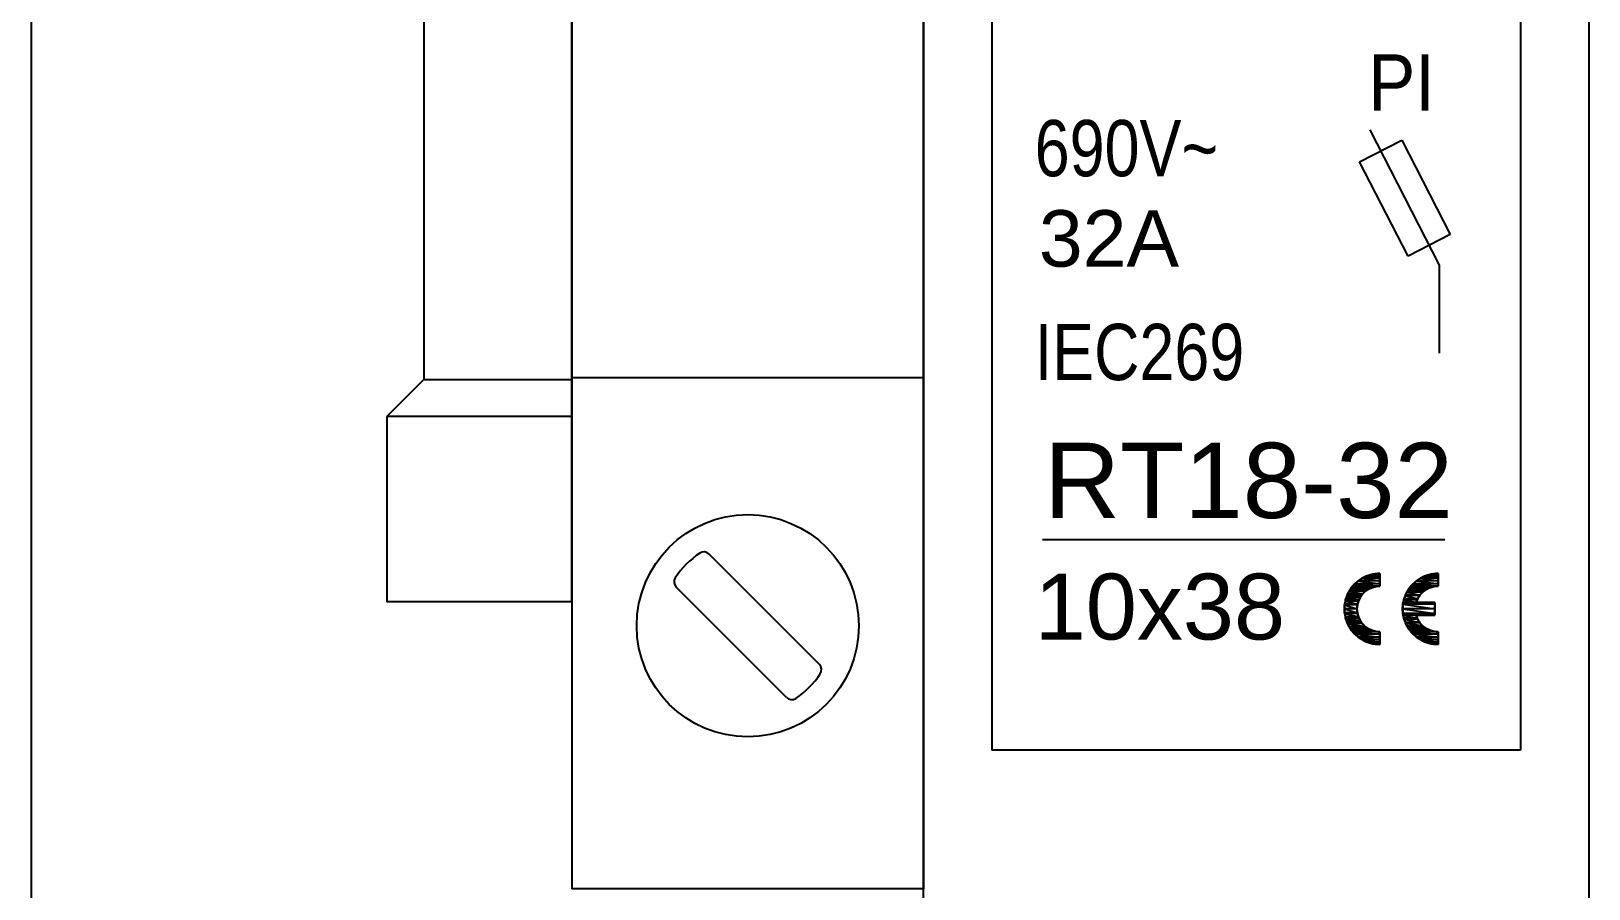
# Model space of a CAD drawing. Header units: millimetres. Extents: x 44190 to 77260, y -67199 to -50358.
# Drawn here: x 58317.72 to 58359.8, y -56371.52 to -56348.37 of the extents above; entities that cross this region are included whole.
import ezdxf

# ---------------------------------------------------------------- set-up
doc = ezdxf.new("R2010")
doc.units = ezdxf.units.MM
doc.header["$LTSCALE"] = 3
doc.layers.add('1', color=3, linetype='Continuous')
doc.layers.add('DUT', color=7, linetype='Continuous')
doc.styles.add('Arial', font='arial.ttf')

# ---------------------------------------------------------------- blocks, each defined once
blk = doc.blocks.new('*U79')
for p, q in [((-26.958, 0), (-26.958, 79.4816)), ((-8.986, 79.4816), (-8.986, 0)), ((-25.1101, 51.8402), (-25.1101, 20.4526)), ((-10.8338, 51.8402), (-10.8338, 20.4526)), ((-14.9022, 37.1903), (-13.0256, 33.5372)), ((-15.1794, 36.3277), (-14.0396, 36.9133)), ((-14.0396, 36.9133), (-12.7311, 34.3662)), ((-13.871, 33.7806), (-15.1794, 36.3277)), ((-12.7311, 34.3662), (-13.871, 33.7806)), ((-13.0256, 33.5372), (-13.0256, 31.1634)), ((-23.7409, 26.1314), (-12.8767, 26.1314)), ((-15.3906, 24.8439), (-15.4275, 24.7926)), ((-15.3507, 24.8925), (-15.3906, 24.8439)), ((-15.3077, 24.938), (-15.3507, 24.8925)), ((-15.2622, 24.9806), (-15.3077, 24.938)), ((-15.2141, 25.0199), (-15.2622, 24.9806)), ((-15.1637, 25.056), (-15.2141, 25.0199)), ((-15.111, 25.0885), (-15.1637, 25.056)), ((-15.0565, 25.1179), (-15.111, 25.0885)), ((-15, 25.1435), (-15.0565, 25.1179)), ((-14.942, 25.1655), (-15, 25.1435)), ((-14.8823, 25.1836), (-14.942, 25.1655)), ((-14.8693, 24.8294), (-14.9057, 24.8129)), ((-14.8215, 25.1981), (-14.8823, 25.1836)), ((-14.8319, 24.8435), (-14.8693, 24.8294)), ((-14.7934, 24.8552), (-14.8319, 24.8435)), ((-14.7594, 25.2084), (-14.8215, 25.1981)), ((-14.7542, 24.8645), (-14.7934, 24.8552)), ((-14.6964, 25.2147), (-14.7594, 25.2084)), ((-14.7143, 24.8712), (-14.7542, 24.8645)), ((-14.6738, 24.8752), (-14.7143, 24.8712)), ((-14.6325, 25.2167), (-14.6964, 25.2147)), ((-14.6325, 24.8765), (-14.6738, 24.8752)), ((-14.6325, 25.2167), (-14.6325, 25.2167)), ((-14.6325, 24.8765), (-14.6325, 24.8765)), ((-13.8171, 24.8439), (-13.8541, 24.7926)), ((-13.7772, 24.8925), (-13.8171, 24.8439)), ((-13.7342, 24.938), (-13.7772, 24.8925)), ((-13.6887, 24.9806), (-13.7342, 24.938)), ((-13.6406, 25.0199), (-13.6887, 24.9806)), ((-13.5902, 25.056), (-13.6406, 25.0199)), ((-13.5375, 25.0885), (-13.5902, 25.056)), ((-13.483, 25.1179), (-13.5375, 25.0885)), ((-13.4265, 25.1435), (-13.483, 25.1179)), ((-13.3685, 25.1655), (-13.4265, 25.1435)), ((-13.3088, 25.1836), (-13.3685, 25.1655)), ((-13.248, 25.1981), (-13.3088, 25.1836)), ((-13.2571, 24.844), (-13.3033, 24.8264)), ((-13.2095, 24.8581), (-13.2571, 24.844)), ((-13.1859, 25.2084), (-13.248, 25.1981)), ((-13.1604, 24.8683), (-13.2095, 24.8581)), ((-13.1229, 25.2147), (-13.1859, 25.2084)), ((-13.1103, 24.8745), (-13.1604, 24.8683)), ((-13.059, 25.2167), (-13.1229, 25.2147)), ((-13.059, 24.8765), (-13.1103, 24.8745)), ((-13.059, 25.2167), (-13.059, 25.2167)), ((-13.059, 24.8765), (-13.059, 24.8765)), ((-15.5715, 24.445), (-15.5814, 24.3836)), ((-15.5574, 24.5056), (-15.5715, 24.445)), ((-15.5395, 24.5656), (-15.5574, 24.5056)), ((-15.5174, 24.6244), (-15.5395, 24.5656)), ((-15.4913, 24.6821), (-15.5174, 24.6244)), ((-15.4611, 24.7383), (-15.4913, 24.6821)), ((-15.4275, 24.7926), (-15.4611, 24.7383)), ((-15.4611, 24.7383), (-15.4611, 24.7383)), ((-15.2286, 24.4183), (-15.2377, 24.3793)), ((-15.217, 24.457), (-15.2286, 24.4183)), ((-15.2028, 24.4949), (-15.217, 24.457)), ((-15.186, 24.5321), (-15.2028, 24.4949)), ((-15.1665, 24.5682), (-15.186, 24.5321)), ((-15.1449, 24.6033), (-15.1665, 24.5682)), ((-15.1665, 24.5682), (-15.1665, 24.5682)), ((-15.1211, 24.6363), (-15.1449, 24.6033)), ((-15.0953, 24.6677), (-15.1211, 24.6363)), ((-15.0676, 24.697), (-15.0953, 24.6677)), ((-15.0384, 24.7244), (-15.0676, 24.697)), ((-15.0073, 24.7497), (-15.0384, 24.7244)), ((-14.9748, 24.773), (-15.0073, 24.7497)), ((-14.9408, 24.7939), (-14.9748, 24.773)), ((-14.9057, 24.8129), (-14.9408, 24.7939)), ((-13.9981, 24.445), (-14.008, 24.3836)), ((-13.984, 24.5056), (-13.9981, 24.445)), ((-13.9661, 24.5656), (-13.984, 24.5056)), ((-13.944, 24.6244), (-13.9661, 24.5656)), ((-13.9179, 24.6821), (-13.944, 24.6244)), ((-13.8877, 24.7383), (-13.9179, 24.6821)), ((-13.8541, 24.7926), (-13.8877, 24.7383)), ((-13.8877, 24.7383), (-13.8877, 24.7383)), ((-13.6357, 24.4786), (-13.6517, 24.4299)), ((-13.6517, 24.4299), (-13.1441, 24.4299)), ((-13.6159, 24.5251), (-13.6357, 24.4786)), ((-13.5926, 24.5695), (-13.6159, 24.5251)), ((-13.5659, 24.6113), (-13.5926, 24.5695)), ((-13.5362, 24.6509), (-13.5659, 24.6113)), ((-13.5035, 24.6876), (-13.5362, 24.6509)), ((-13.4682, 24.7215), (-13.5035, 24.6876)), ((-13.4301, 24.7524), (-13.4682, 24.7215)), ((-13.39, 24.7804), (-13.4301, 24.7524)), ((-13.3476, 24.8051), (-13.39, 24.7804)), ((-13.3033, 24.8264), (-13.3476, 24.8051)), ((-13.1441, 24.4299), (-13.1441, 24.0897)), ((-15.5874, 24.3219), (-15.5893, 24.2599)), ((-15.5893, 24.2599), (-15.5874, 24.1981)), ((-15.5814, 24.3836), (-15.5874, 24.3219)), ((-15.5874, 24.1981), (-15.5814, 24.1363)), ((-15.5814, 24.1363), (-15.5715, 24.0751)), ((-15.5715, 24.0751), (-15.5574, 24.0143)), ((-15.5574, 24.0143), (-15.5395, 23.9545)), ((-15.2479, 24.2999), (-15.2491, 24.26)), ((-15.2491, 24.26), (-15.2479, 24.2202)), ((-15.244, 24.3397), (-15.2479, 24.2999)), ((-15.2479, 24.2202), (-15.244, 24.1804)), ((-15.2377, 24.3793), (-15.244, 24.3397)), ((-15.244, 24.1804), (-15.2377, 24.141)), ((-15.2377, 24.141), (-15.2286, 24.1017)), ((-15.2286, 24.1017), (-15.217, 24.0632)), ((-15.217, 24.0632), (-15.2028, 24.0252)), ((-15.2028, 24.0252), (-15.186, 23.988)), ((-15.186, 23.988), (-15.1665, 23.9516)), ((-14.014, 24.3219), (-14.0159, 24.2599)), ((-14.0159, 24.2599), (-14.014, 24.1981)), ((-14.008, 24.3836), (-14.014, 24.3219)), ((-14.014, 24.1981), (-14.008, 24.1363)), ((-14.008, 24.1363), (-13.9981, 24.0751)), ((-13.9981, 24.0751), (-13.984, 24.0143)), ((-13.984, 24.0143), (-13.9661, 23.9545)), ((-13.6517, 24.0897), (-13.1441, 24.0897)), ((-13.6517, 24.0897), (-13.6517, 24.0897)), ((-13.6517, 24.0897), (-13.6357, 24.0413)), ((-13.6357, 24.0413), (-13.6159, 23.9948)), ((-13.6159, 23.9948), (-13.5926, 23.9506)), ((-15.5395, 23.9545), (-15.5174, 23.8955)), ((-15.5174, 23.8955), (-15.4913, 23.8379)), ((-15.4913, 23.8379), (-15.4611, 23.7814)), ((-15.4611, 23.7814), (-15.4611, 23.7814)), ((-15.4611, 23.7814), (-15.4275, 23.7273)), ((-15.4275, 23.7273), (-15.3906, 23.6759)), ((-15.3906, 23.6759), (-15.3507, 23.6274)), ((-15.3507, 23.6274), (-15.3077, 23.5818)), ((-15.3077, 23.5818), (-15.2622, 23.5395)), ((-15.1665, 23.9516), (-15.1665, 23.9516)), ((-15.1665, 23.9516), (-15.1449, 23.9168)), ((-15.1449, 23.9168), (-15.1211, 23.8837)), ((-15.1211, 23.8837), (-15.0953, 23.8525)), ((-15.0953, 23.8525), (-15.0676, 23.823)), ((-15.0676, 23.823), (-15.0384, 23.7957)), ((-15.0384, 23.7957), (-15.0073, 23.7703)), ((-15.0073, 23.7703), (-14.9748, 23.747)), ((-14.9748, 23.747), (-14.9408, 23.7259)), ((-14.9408, 23.7259), (-14.9057, 23.7071)), ((-14.9057, 23.7071), (-14.8693, 23.6906)), ((-14.8693, 23.6906), (-14.8319, 23.6765)), ((-14.8319, 23.6765), (-14.7934, 23.6646)), ((-14.7934, 23.6646), (-14.7542, 23.6555)), ((-14.7542, 23.6555), (-14.7143, 23.6487)), ((-14.7143, 23.6487), (-14.6738, 23.6447)), ((-14.6738, 23.6447), (-14.6325, 23.6432)), ((-13.9661, 23.9545), (-13.944, 23.8955)), ((-13.944, 23.8955), (-13.9179, 23.8379)), ((-13.9179, 23.8379), (-13.8877, 23.7814)), ((-13.8877, 23.7814), (-13.8877, 23.7814)), ((-13.8877, 23.7814), (-13.8541, 23.7273)), ((-13.8541, 23.7273), (-13.8171, 23.6759)), ((-13.8171, 23.6759), (-13.7772, 23.6274)), ((-13.7772, 23.6274), (-13.7342, 23.5818)), ((-13.7342, 23.5818), (-13.6887, 23.5395)), ((-13.5926, 23.9506), (-13.5659, 23.9086)), ((-13.5659, 23.9086), (-13.5362, 23.8693)), ((-13.5362, 23.8693), (-13.5035, 23.8324)), ((-13.5035, 23.8324), (-13.4682, 23.7985)), ((-13.4682, 23.7985), (-13.4301, 23.7674)), ((-13.4301, 23.7674), (-13.39, 23.7396)), ((-13.39, 23.7396), (-13.3476, 23.7149)), ((-13.3476, 23.7149), (-13.3033, 23.6937)), ((-13.3033, 23.6937), (-13.2571, 23.6759)), ((-13.2571, 23.6759), (-13.2095, 23.6619)), ((-13.2095, 23.6619), (-13.1604, 23.6516)), ((-13.1604, 23.6516), (-13.1103, 23.6454)), ((-13.1103, 23.6454), (-13.059, 23.6432)), ((-15.2622, 23.5395), (-15.2141, 23.5001)), ((-15.2141, 23.5001), (-15.1637, 23.464)), ((-15.1637, 23.464), (-15.111, 23.4312)), ((-15.111, 23.4312), (-15.0565, 23.4021)), ((-15.0565, 23.4021), (-15, 23.3764)), ((-15, 23.3764), (-14.942, 23.3545)), ((-14.942, 23.3545), (-14.8823, 23.3362)), ((-14.8823, 23.3362), (-14.8215, 23.3219)), ((-14.8215, 23.3219), (-14.7594, 23.3115)), ((-14.7594, 23.3115), (-14.6964, 23.3052)), ((-14.6964, 23.3052), (-14.6325, 23.303)), ((-13.6887, 23.5395), (-13.6406, 23.5001)), ((-13.6406, 23.5001), (-13.5902, 23.464)), ((-13.5902, 23.464), (-13.5375, 23.4312)), ((-13.5375, 23.4312), (-13.483, 23.4021)), ((-13.483, 23.4021), (-13.4265, 23.3764)), ((-13.4265, 23.3764), (-13.3685, 23.3545)), ((-13.3685, 23.3545), (-13.3088, 23.3362)), ((-13.3088, 23.3362), (-13.248, 23.3219)), ((-13.248, 23.3219), (-13.1859, 23.3115)), ((-13.1859, 23.3115), (-13.1229, 23.3052)), ((-13.1229, 23.3052), (-13.059, 23.303)), ((-10.8338, 20.4526), (-25.1101, 20.4526))]:
    blk.add_line(p, q)
at = {"color": 251}
for p, q in [((-15.4239, 24.7939), (-15.3936, 24.8393)), ((-15.3936, 24.8393), (-15.4239, 24.7939)), ((-15.3936, 24.8393), (-15.3916, 24.8423)), ((-15.3916, 24.8423), (-15.3936, 24.8393)), ((-14.8434, 24.8393), (-15.3936, 24.8393)), ((-15.3936, 24.8393), (-14.9408, 24.7939)), ((-15.3936, 24.8393), (-14.9408, 24.7939)), ((-14.8434, 24.8393), (-15.3936, 24.8393)), ((-15.3916, 24.8423), (-15.3698, 24.8671)), ((-15.3698, 24.8671), (-15.3916, 24.8423)), ((-14.832, 24.8423), (-15.3916, 24.8423)), ((-15.3916, 24.8423), (-14.8434, 24.8393)), ((-15.3916, 24.8423), (-14.8434, 24.8393)), ((-14.832, 24.8423), (-15.3916, 24.8423)), ((-15.3698, 24.8671), (-15.3616, 24.8765)), ((-15.3616, 24.8765), (-15.3698, 24.8671)), ((-14.7395, 24.8671), (-15.3698, 24.8671)), ((-15.3698, 24.8671), (-14.832, 24.8423)), ((-15.3698, 24.8671), (-14.832, 24.8423)), ((-14.7395, 24.8671), (-15.3698, 24.8671)), ((-15.3616, 24.8765), (-15.309, 24.9364)), ((-15.309, 24.9364), (-15.3616, 24.8765)), ((-14.6325, 24.8765), (-15.3616, 24.8765)), ((-15.3616, 24.8765), (-14.7395, 24.8671)), ((-15.3616, 24.8765), (-14.7395, 24.8671)), ((-14.6325, 24.8765), (-15.3616, 24.8765)), ((-15.309, 24.9364), (-15.2149, 25.0189)), ((-15.2149, 25.0189), (-15.309, 24.9364)), ((-14.6325, 24.9364), (-15.309, 24.9364)), ((-15.309, 24.9364), (-14.6325, 24.8765)), ((-15.309, 24.9364), (-14.6325, 24.8765)), ((-14.6325, 24.9364), (-15.309, 24.9364)), ((-15.2149, 25.0189), (-15.1109, 25.0885)), ((-15.1109, 25.0885), (-15.2149, 25.0189)), ((-14.6325, 25.0189), (-15.2149, 25.0189)), ((-15.2149, 25.0189), (-14.6325, 24.9364)), ((-15.2149, 25.0189), (-14.6325, 24.9364)), ((-14.6325, 25.0189), (-15.2149, 25.0189)), ((-15.1109, 25.0885), (-14.9986, 25.1438)), ((-14.9986, 25.1438), (-15.1109, 25.0885)), ((-14.6325, 25.0885), (-15.1109, 25.0885)), ((-15.1109, 25.0885), (-14.6325, 25.0189)), ((-15.1109, 25.0885), (-14.6325, 25.0189)), ((-14.6325, 25.0885), (-15.1109, 25.0885)), ((-14.9986, 25.1438), (-14.8801, 25.1841)), ((-14.8801, 25.1841), (-14.9986, 25.1438)), ((-14.6325, 25.1438), (-14.9986, 25.1438)), ((-14.9986, 25.1438), (-14.6325, 25.0885)), ((-14.9986, 25.1438), (-14.6325, 25.0885)), ((-14.6325, 25.1438), (-14.9986, 25.1438)), ((-14.9408, 24.7939), (-14.8434, 24.8393)), ((-14.8434, 24.8393), (-14.9408, 24.7939)), ((-14.8801, 25.1841), (-14.7574, 25.2085)), ((-14.7574, 25.2085), (-14.8801, 25.1841)), ((-14.6325, 25.1841), (-14.8801, 25.1841)), ((-14.8801, 25.1841), (-14.6325, 25.1438)), ((-14.8801, 25.1841), (-14.6325, 25.1438)), ((-14.6325, 25.1841), (-14.8801, 25.1841)), ((-14.8434, 24.8393), (-14.832, 24.8423)), ((-14.832, 24.8423), (-14.8434, 24.8393)), ((-14.832, 24.8423), (-14.7395, 24.8671)), ((-14.7395, 24.8671), (-14.832, 24.8423)), ((-14.7574, 25.2085), (-14.6325, 25.2167)), ((-14.6325, 25.2167), (-14.7574, 25.2085)), ((-14.6325, 25.2085), (-14.7574, 25.2085)), ((-14.7574, 25.2085), (-14.6325, 25.1841)), ((-14.7574, 25.2085), (-14.6325, 25.1841)), ((-14.6325, 25.2085), (-14.7574, 25.2085)), ((-14.7395, 24.8671), (-14.6325, 24.8765)), ((-14.6325, 24.8765), (-14.7395, 24.8671)), ((-14.6325, 25.2167), (-14.6325, 25.2085)), ((-14.6325, 25.2085), (-14.6325, 25.2167)), ((-14.6325, 25.1841), (-14.6325, 25.2085)), ((-14.6325, 25.2085), (-14.6325, 25.1841)), ((-14.6325, 25.1438), (-14.6325, 25.1841)), ((-14.6325, 25.1841), (-14.6325, 25.1438)), ((-14.6325, 25.0885), (-14.6325, 25.1438)), ((-14.6325, 25.1438), (-14.6325, 25.0885)), ((-14.6325, 25.0189), (-14.6325, 25.0885)), ((-14.6325, 25.0885), (-14.6325, 25.0189)), ((-14.6325, 24.9364), (-14.6325, 25.0189)), ((-14.6325, 25.0189), (-14.6325, 24.9364)), ((-14.6325, 24.8765), (-14.6325, 24.9364)), ((-14.6325, 24.9364), (-14.6325, 24.8765)), ((-13.8568, 24.7844), (-13.823, 24.835)), ((-13.823, 24.835), (-13.8568, 24.7844)), ((-13.823, 24.835), (-13.8181, 24.8423)), ((-13.8181, 24.8423), (-13.823, 24.835)), ((-13.2814, 24.835), (-13.823, 24.835)), ((-13.823, 24.835), (-13.3831, 24.7844)), ((-13.823, 24.835), (-13.3831, 24.7844)), ((-13.2814, 24.835), (-13.823, 24.835)), ((-13.8181, 24.8423), (-13.7974, 24.866)), ((-13.7974, 24.866), (-13.8181, 24.8423)), ((-13.2555, 24.8423), (-13.8181, 24.8423)), ((-13.8181, 24.8423), (-13.2814, 24.835)), ((-13.8181, 24.8423), (-13.2814, 24.835)), ((-13.2555, 24.8423), (-13.8181, 24.8423)), ((-13.7974, 24.866), (-13.7882, 24.8765)), ((-13.7882, 24.8765), (-13.7974, 24.866)), ((-13.1721, 24.866), (-13.7974, 24.866)), ((-13.7974, 24.866), (-13.2555, 24.8423)), ((-13.7974, 24.866), (-13.2555, 24.8423)), ((-13.1721, 24.866), (-13.7974, 24.866)), ((-13.7882, 24.8765), (-13.7356, 24.9364)), ((-13.7356, 24.9364), (-13.7882, 24.8765)), ((-13.059, 24.8765), (-13.7882, 24.8765)), ((-13.7882, 24.8765), (-13.1721, 24.866)), ((-13.7882, 24.8765), (-13.1721, 24.866)), ((-13.059, 24.8765), (-13.7882, 24.8765)), ((-13.7356, 24.9364), (-13.6415, 25.0189)), ((-13.6415, 25.0189), (-13.7356, 24.9364)), ((-13.059, 24.9364), (-13.7356, 24.9364)), ((-13.7356, 24.9364), (-13.059, 24.8765)), ((-13.7356, 24.9364), (-13.059, 24.8765)), ((-13.059, 24.9364), (-13.7356, 24.9364)), ((-13.6415, 25.0189), (-13.5375, 25.0885)), ((-13.5375, 25.0885), (-13.6415, 25.0189)), ((-13.059, 25.0189), (-13.6415, 25.0189)), ((-13.6415, 25.0189), (-13.059, 24.9364)), ((-13.6415, 25.0189), (-13.059, 24.9364)), ((-13.059, 25.0189), (-13.6415, 25.0189)), ((-13.5375, 25.0885), (-13.4252, 25.1438)), ((-13.4252, 25.1438), (-13.5375, 25.0885)), ((-13.059, 25.0885), (-13.5375, 25.0885)), ((-13.5375, 25.0885), (-13.059, 25.0189)), ((-13.5375, 25.0885), (-13.059, 25.0189)), ((-13.059, 25.0885), (-13.5375, 25.0885)), ((-13.4252, 25.1438), (-13.3067, 25.1841)), ((-13.3067, 25.1841), (-13.4252, 25.1438)), ((-13.059, 25.1438), (-13.4252, 25.1438)), ((-13.4252, 25.1438), (-13.059, 25.0885)), ((-13.4252, 25.1438), (-13.059, 25.0885)), ((-13.059, 25.1438), (-13.4252, 25.1438)), ((-13.3831, 24.7844), (-13.2814, 24.835)), ((-13.2814, 24.835), (-13.3831, 24.7844)), ((-13.3067, 25.1841), (-13.1839, 25.2085)), ((-13.1839, 25.2085), (-13.3067, 25.1841)), ((-13.059, 25.1841), (-13.3067, 25.1841)), ((-13.3067, 25.1841), (-13.059, 25.1438)), ((-13.3067, 25.1841), (-13.059, 25.1438)), ((-13.059, 25.1841), (-13.3067, 25.1841)), ((-13.2814, 24.835), (-13.2555, 24.8423)), ((-13.2555, 24.8423), (-13.2814, 24.835)), ((-13.2555, 24.8423), (-13.1721, 24.866)), ((-13.1721, 24.866), (-13.2555, 24.8423)), ((-13.1839, 25.2085), (-13.059, 25.2167)), ((-13.059, 25.2167), (-13.1839, 25.2085)), ((-13.059, 25.2085), (-13.1839, 25.2085)), ((-13.1839, 25.2085), (-13.059, 25.1841)), ((-13.1839, 25.2085), (-13.059, 25.1841)), ((-13.059, 25.2085), (-13.1839, 25.2085)), ((-13.1721, 24.866), (-13.059, 24.8765)), ((-13.059, 24.8765), (-13.1721, 24.866)), ((-13.059, 25.2167), (-13.059, 25.2085)), ((-13.059, 25.2085), (-13.059, 25.2167)), ((-13.059, 25.1841), (-13.059, 25.2085)), ((-13.059, 25.2085), (-13.059, 25.1841)), ((-13.059, 25.1438), (-13.059, 25.1841)), ((-13.059, 25.1841), (-13.059, 25.1438)), ((-13.059, 25.0885), (-13.059, 25.1438)), ((-13.059, 25.1438), (-13.059, 25.0885)), ((-13.059, 25.0189), (-13.059, 25.0885)), ((-13.059, 25.0885), (-13.059, 25.0189)), ((-13.059, 24.9364), (-13.059, 25.0189)), ((-13.059, 25.0189), (-13.059, 24.9364)), ((-13.059, 24.8765), (-13.059, 24.9364)), ((-13.059, 24.9364), (-13.059, 24.8765)), ((-15.5811, 24.3847), (-15.564, 24.4707)), ((-15.564, 24.4707), (-15.5811, 24.3847)), ((-15.564, 24.4707), (-15.5567, 24.5075)), ((-15.5567, 24.5075), (-15.564, 24.4707)), ((-15.2119, 24.4707), (-15.564, 24.4707)), ((-15.564, 24.4707), (-15.235, 24.3847)), ((-15.564, 24.4707), (-15.235, 24.3847)), ((-15.2119, 24.4707), (-15.564, 24.4707)), ((-15.5567, 24.5075), (-15.5361, 24.5682)), ((-15.5361, 24.5682), (-15.5567, 24.5075)), ((-15.1948, 24.5075), (-15.5567, 24.5075)), ((-15.5567, 24.5075), (-15.2119, 24.4707)), ((-15.5567, 24.5075), (-15.2119, 24.4707)), ((-15.1948, 24.5075), (-15.5567, 24.5075)), ((-15.5361, 24.5682), (-15.5164, 24.626)), ((-15.5164, 24.626), (-15.5361, 24.5682)), ((-15.1665, 24.5682), (-15.5361, 24.5682)), ((-15.5361, 24.5682), (-15.1948, 24.5075)), ((-15.5361, 24.5682), (-15.1948, 24.5075)), ((-15.1665, 24.5682), (-15.5361, 24.5682)), ((-15.5164, 24.626), (-15.5015, 24.6562)), ((-15.5015, 24.6562), (-15.5164, 24.626)), ((-15.126, 24.626), (-15.5164, 24.626)), ((-15.5164, 24.626), (-15.1665, 24.5682)), ((-15.5164, 24.626), (-15.1665, 24.5682)), ((-15.126, 24.626), (-15.5164, 24.626)), ((-15.5015, 24.6562), (-15.4641, 24.7322)), ((-15.4641, 24.7322), (-15.5015, 24.6562)), ((-15.1048, 24.6562), (-15.5015, 24.6562)), ((-15.5015, 24.6562), (-15.126, 24.626)), ((-15.5015, 24.6562), (-15.126, 24.626)), ((-15.1048, 24.6562), (-15.5015, 24.6562)), ((-15.4641, 24.7322), (-15.4611, 24.7383)), ((-15.4611, 24.7383), (-15.4641, 24.7322)), ((-15.0288, 24.7322), (-15.4641, 24.7322)), ((-15.4641, 24.7322), (-15.1048, 24.6562)), ((-15.4641, 24.7322), (-15.1048, 24.6562)), ((-15.0288, 24.7322), (-15.4641, 24.7322)), ((-15.4611, 24.7383), (-15.4239, 24.7939)), ((-15.4239, 24.7939), (-15.4611, 24.7383)), ((-15.0202, 24.7383), (-15.4611, 24.7383)), ((-15.4611, 24.7383), (-15.0288, 24.7322)), ((-15.4611, 24.7383), (-15.0288, 24.7322)), ((-15.0202, 24.7383), (-15.4611, 24.7383)), ((-14.9408, 24.7939), (-15.4239, 24.7939)), ((-15.4239, 24.7939), (-15.0202, 24.7383)), ((-15.4239, 24.7939), (-15.0202, 24.7383)), ((-14.9408, 24.7939), (-15.4239, 24.7939)), ((-15.235, 24.3847), (-15.2119, 24.4707)), ((-15.2119, 24.4707), (-15.235, 24.3847)), ((-15.2119, 24.4707), (-15.1948, 24.5075)), ((-15.1948, 24.5075), (-15.2119, 24.4707)), ((-15.1948, 24.5075), (-15.1665, 24.5682)), ((-15.1665, 24.5682), (-15.1948, 24.5075)), ((-15.1665, 24.5682), (-15.126, 24.626)), ((-15.126, 24.626), (-15.1665, 24.5682)), ((-15.126, 24.626), (-15.1048, 24.6562)), ((-15.1048, 24.6562), (-15.126, 24.626)), ((-15.1048, 24.6562), (-15.0288, 24.7322)), ((-15.0288, 24.7322), (-15.1048, 24.6562)), ((-15.0288, 24.7322), (-15.0202, 24.7383)), ((-15.0202, 24.7383), (-15.0288, 24.7322)), ((-15.0202, 24.7383), (-14.9408, 24.7939)), ((-14.9408, 24.7939), (-15.0202, 24.7383)), ((-14.0077, 24.3847), (-13.9987, 24.4299)), ((-13.9987, 24.4299), (-14.0077, 24.3847)), ((-13.9987, 24.4299), (-13.9832, 24.5075)), ((-13.9832, 24.5075), (-13.9987, 24.4299)), ((-13.6517, 24.4299), (-13.9987, 24.4299)), ((-13.9987, 24.4299), (-13.1441, 24.3847)), ((-13.9987, 24.4299), (-13.1441, 24.3847)), ((-13.1441, 24.4299), (-13.9987, 24.4299)), ((-13.9832, 24.5075), (-13.9736, 24.5358)), ((-13.9736, 24.5358), (-13.9832, 24.5075)), ((-13.6215, 24.5075), (-13.9832, 24.5075)), ((-13.9832, 24.5075), (-13.6517, 24.4299)), ((-13.9832, 24.5075), (-13.6517, 24.4299)), ((-13.6215, 24.5075), (-13.9832, 24.5075)), ((-13.9736, 24.5358), (-13.943, 24.626)), ((-13.943, 24.626), (-13.9736, 24.5358)), ((-13.6105, 24.5358), (-13.9736, 24.5358)), ((-13.9736, 24.5358), (-13.6215, 24.5075)), ((-13.9736, 24.5358), (-13.6215, 24.5075)), ((-13.6105, 24.5358), (-13.9736, 24.5358)), ((-13.943, 24.626), (-13.9399, 24.6323)), ((-13.9399, 24.6323), (-13.943, 24.626)), ((-13.5544, 24.626), (-13.943, 24.626)), ((-13.943, 24.626), (-13.6105, 24.5358)), ((-13.943, 24.626), (-13.6105, 24.5358)), ((-13.5544, 24.626), (-13.943, 24.626)), ((-13.9399, 24.6323), (-13.8986, 24.7161)), ((-13.8986, 24.7161), (-13.9399, 24.6323)), ((-13.5505, 24.6323), (-13.9399, 24.6323)), ((-13.9399, 24.6323), (-13.5544, 24.626)), ((-13.9399, 24.6323), (-13.5544, 24.626)), ((-13.5505, 24.6323), (-13.9399, 24.6323)), ((-13.8986, 24.7161), (-13.8877, 24.7383)), ((-13.8877, 24.7383), (-13.8986, 24.7161)), ((-13.4738, 24.7161), (-13.8986, 24.7161)), ((-13.8986, 24.7161), (-13.5505, 24.6323)), ((-13.8986, 24.7161), (-13.5505, 24.6323)), ((-13.4738, 24.7161), (-13.8986, 24.7161)), ((-13.8877, 24.7383), (-13.8568, 24.7844)), ((-13.8568, 24.7844), (-13.8877, 24.7383)), ((-13.4444, 24.7383), (-13.8877, 24.7383)), ((-13.8877, 24.7383), (-13.4738, 24.7161)), ((-13.8877, 24.7383), (-13.4738, 24.7161)), ((-13.4444, 24.7383), (-13.8877, 24.7383)), ((-13.3831, 24.7844), (-13.8568, 24.7844)), ((-13.8568, 24.7844), (-13.4444, 24.7383)), ((-13.8568, 24.7844), (-13.4444, 24.7383)), ((-13.3831, 24.7844), (-13.8568, 24.7844)), ((-13.6517, 24.4299), (-13.6215, 24.5075)), ((-13.6215, 24.5075), (-13.6517, 24.4299)), ((-13.6517, 24.4299), (-13.1441, 24.4299)), ((-13.6517, 24.4299), (-13.6517, 24.4299)), ((-13.6517, 24.4299), (-13.1441, 24.4299)), ((-13.6215, 24.5075), (-13.6105, 24.5358)), ((-13.6105, 24.5358), (-13.6215, 24.5075)), ((-13.6105, 24.5358), (-13.5544, 24.626)), ((-13.5544, 24.626), (-13.6105, 24.5358)), ((-13.5544, 24.626), (-13.5505, 24.6323)), ((-13.5505, 24.6323), (-13.5544, 24.626)), ((-13.5505, 24.6323), (-13.4738, 24.7161)), ((-13.4738, 24.7161), (-13.5505, 24.6323)), ((-13.4738, 24.7161), (-13.4444, 24.7383)), ((-13.4444, 24.7383), (-13.4738, 24.7161)), ((-13.4444, 24.7383), (-13.3831, 24.7844)), ((-13.3831, 24.7844), (-13.4444, 24.7383)), ((-13.1441, 24.3847), (-13.1441, 24.4299)), ((-13.1441, 24.4299), (-13.1441, 24.3847)), ((-15.5893, 24.2599), (-15.5823, 24.3669)), ((-15.5823, 24.3669), (-15.5893, 24.2599)), ((-15.2491, 24.2599), (-15.5893, 24.2599)), ((-15.5893, 24.2599), (-15.2397, 24.1528)), ((-15.5823, 24.1528), (-15.5893, 24.2599)), ((-15.5893, 24.2599), (-15.2397, 24.1528)), ((-15.2491, 24.2599), (-15.5893, 24.2599)), ((-15.5893, 24.2599), (-15.5823, 24.1528)), ((-15.5823, 24.3669), (-15.5811, 24.3847)), ((-15.5811, 24.3847), (-15.5823, 24.3669)), ((-15.2397, 24.3669), (-15.5823, 24.3669)), ((-15.5823, 24.3669), (-15.2491, 24.2599)), ((-15.5823, 24.3669), (-15.2491, 24.2599)), ((-15.2397, 24.3669), (-15.5823, 24.3669)), ((-15.2397, 24.1528), (-15.5823, 24.1528)), ((-15.5823, 24.1528), (-15.235, 24.135)), ((-15.5811, 24.135), (-15.5823, 24.1528)), ((-15.5823, 24.1528), (-15.235, 24.135)), ((-15.2397, 24.1528), (-15.5823, 24.1528)), ((-15.5823, 24.1528), (-15.5811, 24.135)), ((-15.235, 24.3847), (-15.5811, 24.3847)), ((-15.5811, 24.3847), (-15.2397, 24.3669)), ((-15.5811, 24.3847), (-15.2397, 24.3669)), ((-15.235, 24.3847), (-15.5811, 24.3847)), ((-15.235, 24.135), (-15.5811, 24.135)), ((-15.5811, 24.135), (-15.2119, 24.049)), ((-15.564, 24.049), (-15.5811, 24.135)), ((-15.5811, 24.135), (-15.2119, 24.049)), ((-15.235, 24.135), (-15.5811, 24.135)), ((-15.5811, 24.135), (-15.564, 24.049)), ((-15.2119, 24.049), (-15.564, 24.049)), ((-15.564, 24.049), (-15.1948, 24.0122)), ((-15.5567, 24.0122), (-15.564, 24.049)), ((-15.564, 24.049), (-15.1948, 24.0122)), ((-15.2119, 24.049), (-15.564, 24.049)), ((-15.564, 24.049), (-15.5567, 24.0122)), ((-15.1948, 24.0122), (-15.5567, 24.0122)), ((-15.5567, 24.0122), (-15.1665, 23.9516)), ((-15.5361, 23.9516), (-15.5567, 24.0122)), ((-15.5567, 24.0122), (-15.1665, 23.9516)), ((-15.1948, 24.0122), (-15.5567, 24.0122)), ((-15.5567, 24.0122), (-15.5361, 23.9516)), ((-15.2491, 24.2599), (-15.2397, 24.3669)), ((-15.2397, 24.3669), (-15.2491, 24.2599)), ((-15.2397, 24.1528), (-15.2491, 24.2599)), ((-15.2491, 24.2599), (-15.2397, 24.1528)), ((-15.2397, 24.3669), (-15.235, 24.3847)), ((-15.235, 24.3847), (-15.2397, 24.3669)), ((-15.235, 24.135), (-15.2397, 24.1528)), ((-15.2397, 24.1528), (-15.235, 24.135)), ((-15.2119, 24.049), (-15.235, 24.135)), ((-15.235, 24.135), (-15.2119, 24.049)), ((-15.1948, 24.0122), (-15.2119, 24.049)), ((-15.2119, 24.049), (-15.1948, 24.0122)), ((-15.1665, 23.9516), (-15.1948, 24.0122)), ((-15.1948, 24.0122), (-15.1665, 23.9516)), ((-14.0158, 24.2599), (-14.0077, 24.3847)), ((-14.0077, 24.3847), (-14.0158, 24.2599)), ((-13.1441, 24.2599), (-14.0158, 24.2599)), ((-14.0158, 24.2599), (-13.1441, 24.135)), ((-14.0077, 24.135), (-14.0158, 24.2599)), ((-14.0158, 24.2599), (-13.1441, 24.135)), ((-13.1441, 24.2599), (-14.0158, 24.2599)), ((-14.0158, 24.2599), (-14.0077, 24.135)), ((-13.1441, 24.3847), (-14.0077, 24.3847)), ((-14.0077, 24.3847), (-13.1441, 24.2599)), ((-14.0077, 24.3847), (-13.1441, 24.2599)), ((-13.1441, 24.3847), (-14.0077, 24.3847)), ((-13.1441, 24.135), (-14.0077, 24.135)), ((-14.0077, 24.135), (-13.1441, 24.0897)), ((-13.9987, 24.0897), (-14.0077, 24.135)), ((-14.0077, 24.135), (-13.1441, 24.0897)), ((-13.1441, 24.135), (-14.0077, 24.135)), ((-14.0077, 24.135), (-13.9987, 24.0897)), ((-13.1441, 24.0897), (-13.9987, 24.0897)), ((-13.9987, 24.0897), (-13.6215, 24.0122)), ((-13.9832, 24.0122), (-13.9987, 24.0897)), ((-13.9987, 24.0897), (-13.6215, 24.0122)), ((-13.6517, 24.0897), (-13.9987, 24.0897)), ((-13.9987, 24.0897), (-13.9832, 24.0122)), ((-13.6215, 24.0122), (-13.9832, 24.0122)), ((-13.9832, 24.0122), (-13.6105, 23.9839)), ((-13.9736, 23.9839), (-13.9832, 24.0122)), ((-13.9832, 24.0122), (-13.6105, 23.9839)), ((-13.6215, 24.0122), (-13.9832, 24.0122)), ((-13.9832, 24.0122), (-13.9736, 23.9839)), ((-13.6517, 24.0897), (-13.1441, 24.0897)), ((-13.6517, 24.0897), (-13.6517, 24.0897)), ((-13.6215, 24.0122), (-13.6517, 24.0897)), ((-13.6517, 24.0897), (-13.1441, 24.0897)), ((-13.6517, 24.0897), (-13.6215, 24.0122)), ((-13.6105, 23.9839), (-13.6215, 24.0122)), ((-13.6215, 24.0122), (-13.6105, 23.9839)), ((-13.1441, 24.2599), (-13.1441, 24.3847)), ((-13.1441, 24.3847), (-13.1441, 24.2599)), ((-13.1441, 24.135), (-13.1441, 24.2599)), ((-13.1441, 24.2599), (-13.1441, 24.135)), ((-13.1441, 24.0897), (-13.1441, 24.135)), ((-13.1441, 24.135), (-13.1441, 24.0897)), ((-15.1665, 23.9516), (-15.5361, 23.9516)), ((-15.5361, 23.9516), (-15.126, 23.8937)), ((-15.5164, 23.8937), (-15.5361, 23.9516)), ((-15.5361, 23.9516), (-15.126, 23.8937)), ((-15.1665, 23.9516), (-15.5361, 23.9516)), ((-15.5361, 23.9516), (-15.5164, 23.8937)), ((-15.126, 23.8937), (-15.5164, 23.8937)), ((-15.5164, 23.8937), (-15.1048, 23.8635)), ((-15.5015, 23.8635), (-15.5164, 23.8937)), ((-15.5164, 23.8937), (-15.1048, 23.8635)), ((-15.126, 23.8937), (-15.5164, 23.8937)), ((-15.5164, 23.8937), (-15.5015, 23.8635)), ((-15.1048, 23.8635), (-15.5015, 23.8635)), ((-15.5015, 23.8635), (-15.0288, 23.7875)), ((-15.4641, 23.7875), (-15.5015, 23.8635)), ((-15.5015, 23.8635), (-15.0288, 23.7875)), ((-15.1048, 23.8635), (-15.5015, 23.8635)), ((-15.5015, 23.8635), (-15.4641, 23.7875)), ((-15.0288, 23.7875), (-15.4641, 23.7875)), ((-15.4641, 23.7875), (-15.0202, 23.7814)), ((-15.4611, 23.7814), (-15.4641, 23.7875)), ((-15.4641, 23.7875), (-15.0202, 23.7814)), ((-15.0288, 23.7875), (-15.4641, 23.7875)), ((-15.4641, 23.7875), (-15.4611, 23.7814)), ((-15.0202, 23.7814), (-15.4611, 23.7814)), ((-15.4611, 23.7814), (-14.9408, 23.7259)), ((-15.4239, 23.7259), (-15.4611, 23.7814)), ((-15.4611, 23.7814), (-14.9408, 23.7259)), ((-15.0202, 23.7814), (-15.4611, 23.7814)), ((-15.4611, 23.7814), (-15.4239, 23.7259)), ((-14.9408, 23.7259), (-15.4239, 23.7259)), ((-15.4239, 23.7259), (-14.8434, 23.6804)), ((-15.3936, 23.6804), (-15.4239, 23.7259)), ((-15.4239, 23.7259), (-14.8434, 23.6804)), ((-14.9408, 23.7259), (-15.4239, 23.7259)), ((-15.4239, 23.7259), (-15.3936, 23.6804)), ((-14.8434, 23.6804), (-15.3936, 23.6804)), ((-15.3936, 23.6804), (-14.832, 23.6774)), ((-15.3916, 23.6774), (-15.3936, 23.6804)), ((-15.3936, 23.6804), (-14.832, 23.6774)), ((-14.8434, 23.6804), (-15.3936, 23.6804)), ((-15.3936, 23.6804), (-15.3916, 23.6774)), ((-14.832, 23.6774), (-15.3916, 23.6774)), ((-15.3916, 23.6774), (-14.7395, 23.6526)), ((-15.3698, 23.6526), (-15.3916, 23.6774)), ((-15.3916, 23.6774), (-14.7395, 23.6526)), ((-14.832, 23.6774), (-15.3916, 23.6774)), ((-15.3916, 23.6774), (-15.3698, 23.6526)), ((-14.7395, 23.6526), (-15.3698, 23.6526)), ((-15.3698, 23.6526), (-14.6325, 23.6432)), ((-15.3616, 23.6432), (-15.3698, 23.6526)), ((-15.3698, 23.6526), (-14.6325, 23.6432)), ((-14.7395, 23.6526), (-15.3698, 23.6526)), ((-15.3698, 23.6526), (-15.3616, 23.6432)), ((-14.6325, 23.6432), (-15.3616, 23.6432)), ((-15.3616, 23.6432), (-14.6325, 23.5833)), ((-15.309, 23.5833), (-15.3616, 23.6432)), ((-15.3616, 23.6432), (-14.6325, 23.5833)), ((-14.6325, 23.6432), (-15.3616, 23.6432)), ((-15.3616, 23.6432), (-15.309, 23.5833)), ((-14.6325, 23.5833), (-15.309, 23.5833)), ((-15.309, 23.5833), (-14.6325, 23.5008)), ((-15.2149, 23.5008), (-15.309, 23.5833)), ((-15.309, 23.5833), (-14.6325, 23.5008)), ((-14.6325, 23.5833), (-15.309, 23.5833)), ((-15.309, 23.5833), (-15.2149, 23.5008)), ((-15.126, 23.8937), (-15.1665, 23.9516)), ((-15.1665, 23.9516), (-15.126, 23.8937)), ((-15.1048, 23.8635), (-15.126, 23.8937)), ((-15.126, 23.8937), (-15.1048, 23.8635)), ((-15.0288, 23.7875), (-15.1048, 23.8635)), ((-15.1048, 23.8635), (-15.0288, 23.7875)), ((-15.0202, 23.7814), (-15.0288, 23.7875)), ((-15.0288, 23.7875), (-15.0202, 23.7814)), ((-14.9408, 23.7259), (-15.0202, 23.7814)), ((-15.0202, 23.7814), (-14.9408, 23.7259)), ((-14.8434, 23.6804), (-14.9408, 23.7259)), ((-14.9408, 23.7259), (-14.8434, 23.6804)), ((-14.832, 23.6774), (-14.8434, 23.6804)), ((-14.8434, 23.6804), (-14.832, 23.6774)), ((-14.7395, 23.6526), (-14.832, 23.6774)), ((-14.832, 23.6774), (-14.7395, 23.6526)), ((-14.6325, 23.6432), (-14.7395, 23.6526)), ((-14.7395, 23.6526), (-14.6325, 23.6432)), ((-14.6325, 23.5833), (-14.6325, 23.6432)), ((-14.6325, 23.6432), (-14.6325, 23.5833)), ((-14.6325, 23.5008), (-14.6325, 23.5833)), ((-14.6325, 23.5833), (-14.6325, 23.5008)), ((-13.6105, 23.9839), (-13.9736, 23.9839)), ((-13.9736, 23.9839), (-13.5544, 23.8937)), ((-13.943, 23.8937), (-13.9736, 23.9839)), ((-13.9736, 23.9839), (-13.5544, 23.8937)), ((-13.6105, 23.9839), (-13.9736, 23.9839)), ((-13.9736, 23.9839), (-13.943, 23.8937)), ((-13.5544, 23.8937), (-13.943, 23.8937)), ((-13.943, 23.8937), (-13.5505, 23.8875)), ((-13.9399, 23.8875), (-13.943, 23.8937)), ((-13.943, 23.8937), (-13.5505, 23.8875)), ((-13.5544, 23.8937), (-13.943, 23.8937)), ((-13.943, 23.8937), (-13.9399, 23.8875)), ((-13.5505, 23.8875), (-13.9399, 23.8875)), ((-13.9399, 23.8875), (-13.4738, 23.8036)), ((-13.8986, 23.8036), (-13.9399, 23.8875)), ((-13.9399, 23.8875), (-13.4738, 23.8036)), ((-13.5505, 23.8875), (-13.9399, 23.8875)), ((-13.9399, 23.8875), (-13.8986, 23.8036)), ((-13.4738, 23.8036), (-13.8986, 23.8036)), ((-13.8986, 23.8036), (-13.4444, 23.7814)), ((-13.8877, 23.7814), (-13.8986, 23.8036)), ((-13.8986, 23.8036), (-13.4444, 23.7814)), ((-13.4738, 23.8036), (-13.8986, 23.8036)), ((-13.8986, 23.8036), (-13.8877, 23.7814)), ((-13.4444, 23.7814), (-13.8877, 23.7814)), ((-13.8877, 23.7814), (-13.3831, 23.7353)), ((-13.8568, 23.7353), (-13.8877, 23.7814)), ((-13.8877, 23.7814), (-13.3831, 23.7353)), ((-13.4444, 23.7814), (-13.8877, 23.7814)), ((-13.8877, 23.7814), (-13.8568, 23.7353)), ((-13.3831, 23.7353), (-13.8568, 23.7353)), ((-13.8568, 23.7353), (-13.2814, 23.6847)), ((-13.823, 23.6847), (-13.8568, 23.7353)), ((-13.8568, 23.7353), (-13.2814, 23.6847)), ((-13.3831, 23.7353), (-13.8568, 23.7353)), ((-13.8568, 23.7353), (-13.823, 23.6847)), ((-13.2814, 23.6847), (-13.823, 23.6847)), ((-13.823, 23.6847), (-13.2555, 23.6774)), ((-13.8181, 23.6774), (-13.823, 23.6847)), ((-13.823, 23.6847), (-13.2555, 23.6774)), ((-13.2814, 23.6847), (-13.823, 23.6847)), ((-13.823, 23.6847), (-13.8181, 23.6774)), ((-13.2555, 23.6774), (-13.8181, 23.6774)), ((-13.8181, 23.6774), (-13.1721, 23.6537)), ((-13.7974, 23.6537), (-13.8181, 23.6774)), ((-13.8181, 23.6774), (-13.1721, 23.6537)), ((-13.2555, 23.6774), (-13.8181, 23.6774)), ((-13.8181, 23.6774), (-13.7974, 23.6537)), ((-13.1721, 23.6537), (-13.7974, 23.6537)), ((-13.7974, 23.6537), (-13.059, 23.6432)), ((-13.7882, 23.6432), (-13.7974, 23.6537)), ((-13.7974, 23.6537), (-13.059, 23.6432)), ((-13.1721, 23.6537), (-13.7974, 23.6537)), ((-13.7974, 23.6537), (-13.7882, 23.6432)), ((-13.059, 23.6432), (-13.7882, 23.6432)), ((-13.7882, 23.6432), (-13.059, 23.5833)), ((-13.7356, 23.5833), (-13.7882, 23.6432)), ((-13.7882, 23.6432), (-13.059, 23.5833)), ((-13.059, 23.6432), (-13.7882, 23.6432)), ((-13.7882, 23.6432), (-13.7356, 23.5833)), ((-13.059, 23.5833), (-13.7356, 23.5833)), ((-13.7356, 23.5833), (-13.059, 23.5008)), ((-13.6415, 23.5008), (-13.7356, 23.5833)), ((-13.7356, 23.5833), (-13.059, 23.5008)), ((-13.059, 23.5833), (-13.7356, 23.5833)), ((-13.7356, 23.5833), (-13.6415, 23.5008)), ((-13.5544, 23.8937), (-13.6105, 23.9839)), ((-13.6105, 23.9839), (-13.5544, 23.8937)), ((-13.5505, 23.8875), (-13.5544, 23.8937)), ((-13.5544, 23.8937), (-13.5505, 23.8875)), ((-13.4738, 23.8036), (-13.5505, 23.8875)), ((-13.5505, 23.8875), (-13.4738, 23.8036)), ((-13.4444, 23.7814), (-13.4738, 23.8036)), ((-13.4738, 23.8036), (-13.4444, 23.7814)), ((-13.3831, 23.7353), (-13.4444, 23.7814)), ((-13.4444, 23.7814), (-13.3831, 23.7353)), ((-13.2814, 23.6847), (-13.3831, 23.7353)), ((-13.3831, 23.7353), (-13.2814, 23.6847)), ((-13.2555, 23.6774), (-13.2814, 23.6847)), ((-13.2814, 23.6847), (-13.2555, 23.6774)), ((-13.1721, 23.6537), (-13.2555, 23.6774)), ((-13.2555, 23.6774), (-13.1721, 23.6537)), ((-13.059, 23.6432), (-13.1721, 23.6537)), ((-13.1721, 23.6537), (-13.059, 23.6432)), ((-13.059, 23.5833), (-13.059, 23.6432)), ((-13.059, 23.6432), (-13.059, 23.5833)), ((-13.059, 23.5008), (-13.059, 23.5833)), ((-13.059, 23.5833), (-13.059, 23.5008)), ((-14.6325, 23.5008), (-15.2149, 23.5008)), ((-15.2149, 23.5008), (-14.6325, 23.4312)), ((-15.1109, 23.4312), (-15.2149, 23.5008)), ((-15.2149, 23.5008), (-14.6325, 23.4312)), ((-14.6325, 23.5008), (-15.2149, 23.5008)), ((-15.2149, 23.5008), (-15.1109, 23.4312)), ((-14.6325, 23.4312), (-15.1109, 23.4312)), ((-15.1109, 23.4312), (-14.6325, 23.3759)), ((-14.9986, 23.3759), (-15.1109, 23.4312)), ((-15.1109, 23.4312), (-14.6325, 23.3759)), ((-14.6325, 23.4312), (-15.1109, 23.4312)), ((-15.1109, 23.4312), (-14.9986, 23.3759)), ((-14.6325, 23.3759), (-14.9986, 23.3759)), ((-14.9986, 23.3759), (-14.6325, 23.3356)), ((-14.8801, 23.3356), (-14.9986, 23.3759)), ((-14.9986, 23.3759), (-14.6325, 23.3356)), ((-14.6325, 23.3759), (-14.9986, 23.3759)), ((-14.9986, 23.3759), (-14.8801, 23.3356)), ((-14.6325, 23.3356), (-14.8801, 23.3356)), ((-14.8801, 23.3356), (-14.6325, 23.3112)), ((-14.7574, 23.3112), (-14.8801, 23.3356)), ((-14.8801, 23.3356), (-14.6325, 23.3112)), ((-14.6325, 23.3356), (-14.8801, 23.3356)), ((-14.8801, 23.3356), (-14.7574, 23.3112)), ((-14.6325, 23.3112), (-14.7574, 23.3112)), ((-14.7574, 23.3112), (-14.6325, 23.303)), ((-14.6325, 23.3112), (-14.7574, 23.3112)), ((-14.6325, 23.303), (-14.7574, 23.3112)), ((-14.6325, 23.4312), (-14.6325, 23.5008)), ((-14.6325, 23.5008), (-14.6325, 23.4312)), ((-14.6325, 23.3759), (-14.6325, 23.4312)), ((-14.6325, 23.4312), (-14.6325, 23.3759)), ((-14.6325, 23.3356), (-14.6325, 23.3759)), ((-14.6325, 23.3759), (-14.6325, 23.3356)), ((-14.6325, 23.3112), (-14.6325, 23.3356)), ((-14.6325, 23.3356), (-14.6325, 23.3112)), ((-14.6325, 23.303), (-14.6325, 23.3112)), ((-14.6325, 23.3112), (-14.6325, 23.303)), ((-13.059, 23.5008), (-13.6415, 23.5008)), ((-13.6415, 23.5008), (-13.059, 23.4312)), ((-13.5375, 23.4312), (-13.6415, 23.5008)), ((-13.6415, 23.5008), (-13.059, 23.4312)), ((-13.059, 23.5008), (-13.6415, 23.5008)), ((-13.6415, 23.5008), (-13.5375, 23.4312)), ((-13.059, 23.4312), (-13.5375, 23.4312)), ((-13.5375, 23.4312), (-13.059, 23.3759)), ((-13.4252, 23.3759), (-13.5375, 23.4312)), ((-13.5375, 23.4312), (-13.059, 23.3759)), ((-13.059, 23.4312), (-13.5375, 23.4312)), ((-13.5375, 23.4312), (-13.4252, 23.3759)), ((-13.059, 23.3759), (-13.4252, 23.3759)), ((-13.4252, 23.3759), (-13.059, 23.3356)), ((-13.3067, 23.3356), (-13.4252, 23.3759)), ((-13.4252, 23.3759), (-13.059, 23.3356)), ((-13.059, 23.3759), (-13.4252, 23.3759)), ((-13.4252, 23.3759), (-13.3067, 23.3356)), ((-13.059, 23.3356), (-13.3067, 23.3356)), ((-13.3067, 23.3356), (-13.059, 23.3112)), ((-13.1839, 23.3112), (-13.3067, 23.3356)), ((-13.3067, 23.3356), (-13.059, 23.3112)), ((-13.059, 23.3356), (-13.3067, 23.3356)), ((-13.3067, 23.3356), (-13.1839, 23.3112)), ((-13.059, 23.3112), (-13.1839, 23.3112)), ((-13.1839, 23.3112), (-13.059, 23.303)), ((-13.059, 23.3112), (-13.1839, 23.3112)), ((-13.059, 23.303), (-13.1839, 23.3112)), ((-13.059, 23.4312), (-13.059, 23.5008)), ((-13.059, 23.5008), (-13.059, 23.4312)), ((-13.059, 23.3759), (-13.059, 23.4312)), ((-13.059, 23.4312), (-13.059, 23.3759)), ((-13.059, 23.3356), (-13.059, 23.3759)), ((-13.059, 23.3759), (-13.059, 23.3356)), ((-13.059, 23.3112), (-13.059, 23.3356)), ((-13.059, 23.3356), (-13.059, 23.3112)), ((-13.059, 23.303), (-13.059, 23.3112)), ((-13.059, 23.3112), (-13.059, 23.303))]:
    blk.add_line(p, q, dxfattribs=at)
at = {"layer": '1', "color": 7}
for p, q in [((-36.458, 67.2063), (-36.458, 16.7063)), ((-26.958, 67.2063), (-26.958, 16.7063)), ((-36.458, 24.4563), (-36.458, 59.4563)), ((-40.458, 53.4563), (-40.458, 30.4563)), ((-40.458, 30.4563), (-41.458, 29.4563)), ((-40.458, 30.4563), (-36.458, 30.4563)), ((-36.458, 30.5063), (-26.958, 30.5063)), ((-36.458, 29.4563), (-41.458, 29.4563)), ((-41.458, 29.4563), (-41.458, 24.4563)), ((-29.7738, 22.761), (-32.7533, 25.7406)), ((-30.6627, 21.8721), (-33.6423, 24.8516)), ((-36.458, 24.4563), (-41.458, 24.4563)), ((-26.958, 16.7063), (-36.458, 16.7063))]:
    blk.add_line(p, q, dxfattribs=at)
blk.add_circle((-31.708, 23.8063), 3, dxfattribs=at)
for centre, radius, start, end in [((-31.708, 23.8063), 2.35, 123.5008, 146.4992), ((-32.8947, 25.5992), 0.2, 45, 123.5008), ((-33.5009, 24.993), 0.2, 146.4992, 225), ((-29.9152, 22.6196), 0.2, 326.4992, 45), ((-31.708, 23.8063), 2.35, 303.5008, 326.4992), ((-30.5213, 22.0135), 0.2, 225, 303.5008)]:
    blk.add_arc(centre, radius, start, end, dxfattribs=at)
at = {"layer": 'DUT', "color": 251, "style": 'Arial', "oblique": 0}
for s, width, p in [('PI', 0.9, (-14.9475, 37.7098)), ('690V~', 0.8, (-23.9557, 35.9388)), ('IEC269', 0.8, (-23.9557, 30.437))]:
    blk.add_text(s, height=1.51855, dxfattribs=dict(at, width=width)).set_placement(p)
at = {"layer": 'DUT', "color": 250, "style": 'Arial', "oblique": 0}
blk.add_text('32A', height=1.52402, dxfattribs=at).set_placement((-23.8438, 33.4997))
at = {"layer": 'DUT', "color": 251, "style": 'Arial', "oblique": 0}
for s, height, p in [('RT18-32', 2.03198, (-23.6992, 26.7144)), ('10x38', 1.77797, (-23.9586, 23.4354))]:
    blk.add_text(s, height=height, dxfattribs=at).set_placement(p)

msp = doc.modelspace()

# ---------------------------------------------------------------- linework, layer by layer
msp.add_lwpolyline([(58317.722, -56430.244), (58417.722, -56430.244), (58417.722, -56270.244), (58317.722, -56270.244)], close=True)

# ---------------------------------------------------------------- block references
msp.add_blockref('*U79', (58368.789, -56388.229))

doc.saveas('drawing.dxf')
